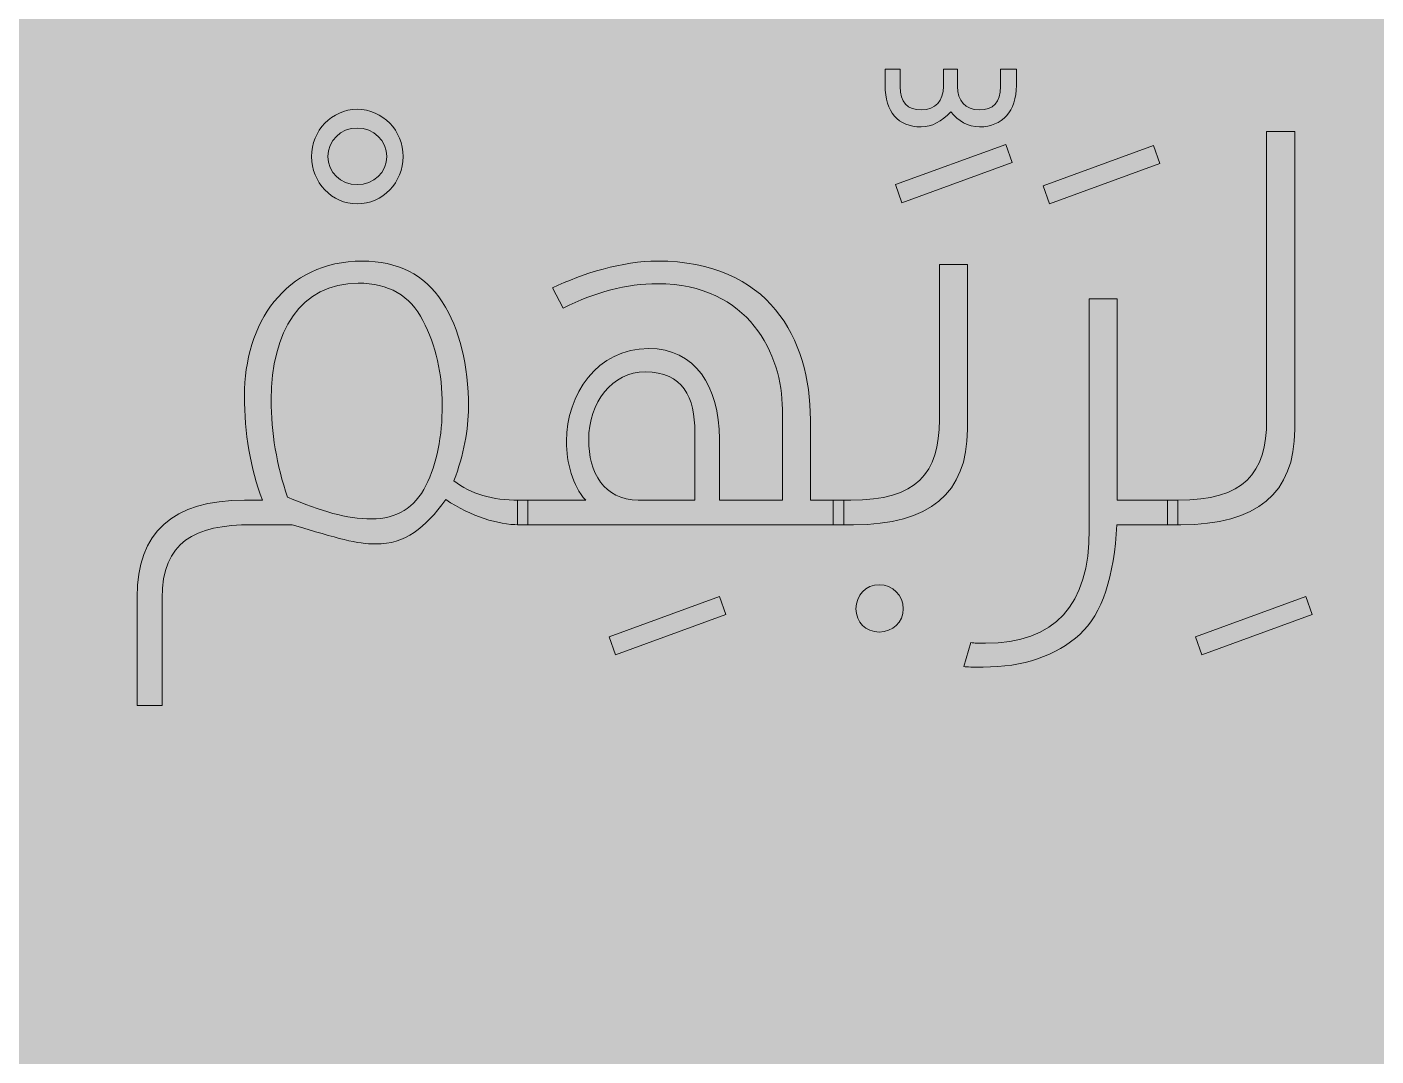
# Model space of a CAD drawing. Header units: inches. Extents: x -1481 to -429, y -1676 to -696.
# Drawn here: x -1398.57 to -1375.4, y -895.38 to -877.7 of the extents above; entities that cross this region are included whole.
import ezdxf

# ---------------------------------------------------------------- set-up
doc = ezdxf.new("R2010")
doc.units = ezdxf.units.IN
doc.header["$MEASUREMENT"] = 0
doc.layers.add('Layer 1', color=7, linetype='Continuous')

# ---------------------------------------------------------------- blocks, each defined once
blk = doc.blocks.new('block 413')
at = {"layer": 'Layer 1', "lineweight": 0}
for points in [[(-1381.754, -879.717), (-1381.644, -880.028), (-1383.539, -880.719), (-1383.649, -880.409), (-1381.754, -879.717)], [(-1379.219, -879.737), (-1379.109, -880.048), (-1381.003, -880.739), (-1381.113, -880.429), (-1379.219, -879.737)], [(-1386.675, -887.485), (-1386.565, -887.795), (-1388.459, -888.487), (-1388.57, -888.176), (-1386.675, -887.485)], [(-1376.603, -887.485), (-1376.493, -887.795), (-1378.387, -888.487), (-1378.497, -888.176), (-1376.603, -887.485)]]:
    blk.add_lwpolyline(points, dxfattribs=at)
for points, knots in [([(-1383.208, -879.416), (-1383.609, -879.416), (-1383.829, -879.156), (-1383.829, -878.705), (-1383.829, -878.705), (-1383.829, -878.424), (-1383.829, -878.424), (-1383.829, -878.424), (-1383.569, -878.424), (-1383.569, -878.424), (-1383.569, -878.424), (-1383.569, -878.725), (-1383.569, -878.725), (-1383.569, -878.995), (-1383.448, -879.126), (-1383.198, -879.126), (-1382.967, -879.126), (-1382.827, -878.965), (-1382.827, -878.725), (-1382.827, -878.725), (-1382.827, -878.424), (-1382.827, -878.424), (-1382.827, -878.424), (-1382.586, -878.424), (-1382.586, -878.424), (-1382.586, -878.424), (-1382.586, -878.725), (-1382.586, -878.725), (-1382.586, -878.965), (-1382.446, -879.126), (-1382.215, -879.126), (-1381.965, -879.126), (-1381.845, -878.995), (-1381.845, -878.725), (-1381.845, -878.725), (-1381.845, -878.424), (-1381.845, -878.424), (-1381.845, -878.424), (-1381.574, -878.424), (-1381.574, -878.424), (-1381.574, -878.424), (-1381.574, -878.705), (-1381.574, -878.705), (-1381.574, -879.146), (-1381.815, -879.416), (-1382.205, -879.416), (-1382.406, -879.416), (-1382.576, -879.316), (-1382.697, -879.156), (-1382.857, -879.326), (-1383.027, -879.416), (-1383.208, -879.416)], [0, 0, 0, 0, 1, 1, 1, 2, 2, 2, 3, 3, 3, 4, 4, 4, 5, 5, 5, 6, 6, 6, 7, 7, 7, 8, 8, 8, 9, 9, 9, 10, 10, 10, 11, 11, 11, 12, 12, 12, 13, 13, 13, 14, 14, 14, 15, 15, 15, 16, 16, 16, 17, 17, 17, 17]), ([(-1392.899, -879.115), (-1392.458, -879.115), (-1392.107, -879.476), (-1392.107, -879.927), (-1392.107, -880.368), (-1392.458, -880.739), (-1392.899, -880.739), (-1393.33, -880.739), (-1393.681, -880.368), (-1393.681, -879.927), (-1393.681, -879.476), (-1393.33, -879.115), (-1392.899, -879.115)], [0, 0, 0, 0, 1, 1, 1, 2, 2, 2, 3, 3, 3, 4, 4, 4, 4]), ([(-1392.899, -880.408), (-1392.609, -880.408), (-1392.388, -880.198), (-1392.388, -879.927), (-1392.388, -879.657), (-1392.609, -879.436), (-1392.899, -879.436), (-1393.18, -879.436), (-1393.4, -879.657), (-1393.4, -879.927), (-1393.4, -880.198), (-1393.18, -880.408), (-1392.899, -880.408)], [0, 0, 0, 0, 1, 1, 1, 2, 2, 2, 3, 3, 3, 4, 4, 4, 4]), ([(-1378.978, -885.831), (-1378.978, -885.831), (-1378.798, -885.831), (-1378.798, -885.831), (-1377.665, -885.831), (-1377.275, -885.37), (-1377.275, -884.448), (-1377.275, -884.448), (-1377.275, -879.496), (-1377.275, -879.496), (-1377.275, -879.496), (-1376.793, -879.496), (-1376.793, -879.496), (-1376.793, -879.496), (-1376.793, -884.618), (-1376.793, -884.618), (-1376.793, -885.711), (-1377.445, -886.252), (-1378.748, -886.252), (-1378.748, -886.252), (-1378.978, -886.252), (-1378.978, -886.252), (-1378.978, -886.252), (-1378.978, -885.831), (-1378.978, -885.831)], [0, 0, 0, 0, 1, 1, 1, 2, 2, 2, 3, 3, 3, 4, 4, 4, 5, 5, 5, 6, 6, 6, 7, 7, 7, 8, 8, 8, 8]), ([(-1394.703, -886.252), (-1395.696, -886.252), (-1396.247, -886.543), (-1396.247, -887.515), (-1396.247, -887.515), (-1396.247, -889.359), (-1396.247, -889.359), (-1396.247, -889.359), (-1396.678, -889.359), (-1396.678, -889.359), (-1396.678, -889.359), (-1396.678, -887.495), (-1396.678, -887.495), (-1396.678, -886.382), (-1396.067, -885.831), (-1394.834, -885.831), (-1394.834, -885.831), (-1394.523, -885.831), (-1394.523, -885.831), (-1394.733, -885.28), (-1394.834, -884.678), (-1394.834, -884.037), (-1394.834, -882.804), (-1394.142, -881.722), (-1392.809, -881.722), (-1392.198, -881.722), (-1391.747, -881.952), (-1391.436, -882.423), (-1391.135, -882.894), (-1390.985, -883.505), (-1390.985, -884.237), (-1390.985, -884.618), (-1391.065, -885.039), (-1391.235, -885.5), (-1390.945, -885.721), (-1390.574, -885.831), (-1390.123, -885.831), (-1390.123, -885.831), (-1389.963, -885.831), (-1389.963, -885.831), (-1389.963, -885.831), (-1389.963, -886.252), (-1389.963, -886.252), (-1389.963, -886.252), (-1390.123, -886.252), (-1390.123, -886.252), (-1390.474, -886.252), (-1390.935, -886.112), (-1391.376, -885.821), (-1391.737, -886.312), (-1392.067, -886.583), (-1392.579, -886.583), (-1392.899, -886.583), (-1393.22, -886.492), (-1394.012, -886.252), (-1394.012, -886.252), (-1394.703, -886.252), (-1394.703, -886.252)], [0, 0, 0, 0, 1, 1, 1, 2, 2, 2, 3, 3, 3, 4, 4, 4, 5, 5, 5, 6, 6, 6, 7, 7, 7, 8, 8, 8, 9, 9, 9, 10, 10, 10, 11, 11, 11, 12, 12, 12, 13, 13, 13, 14, 14, 14, 15, 15, 15, 16, 16, 16, 17, 17, 17, 18, 18, 18, 19, 19, 19, 19]), ([(-1388.971, -885.831), (-1389.201, -885.58), (-1389.301, -885.189), (-1389.301, -884.819), (-1389.301, -884.017), (-1388.78, -883.225), (-1387.888, -883.225), (-1387.096, -883.225), (-1386.675, -883.866), (-1386.675, -884.778), (-1386.675, -884.778), (-1386.675, -885.831), (-1386.675, -885.831), (-1386.675, -885.831), (-1385.593, -885.831), (-1385.593, -885.831), (-1385.593, -885.831), (-1385.593, -884.267), (-1385.593, -884.267), (-1385.593, -883.335), (-1386.164, -882.112), (-1387.738, -882.112), (-1388.269, -882.112), (-1388.81, -882.253), (-1389.361, -882.533), (-1389.361, -882.533), (-1389.542, -882.183), (-1389.542, -882.183), (-1389.021, -881.932), (-1388.339, -881.722), (-1387.738, -881.722), (-1385.833, -881.722), (-1385.112, -883.044), (-1385.112, -884.448), (-1385.112, -884.448), (-1385.112, -885.831), (-1385.112, -885.831), (-1385.112, -885.831), (-1384.54, -885.831), (-1384.54, -885.831), (-1384.54, -885.831), (-1384.54, -886.252), (-1384.54, -886.252), (-1384.54, -886.252), (-1390.143, -886.252), (-1390.143, -886.252), (-1390.143, -886.252), (-1390.143, -885.831), (-1390.143, -885.831), (-1390.143, -885.831), (-1388.971, -885.831), (-1388.971, -885.831)], [0, 0, 0, 0, 1, 1, 1, 2, 2, 2, 3, 3, 3, 4, 4, 4, 5, 5, 5, 6, 6, 6, 7, 7, 7, 8, 8, 8, 9, 9, 9, 10, 10, 10, 11, 11, 11, 12, 12, 12, 13, 13, 13, 14, 14, 14, 15, 15, 15, 16, 16, 16, 17, 17, 17, 17]), ([(-1384.721, -885.831), (-1384.721, -885.831), (-1384.42, -885.831), (-1384.42, -885.831), (-1383.288, -885.831), (-1382.897, -885.37), (-1382.897, -884.448), (-1382.897, -884.448), (-1382.897, -881.781), (-1382.897, -881.781), (-1382.897, -881.781), (-1382.416, -881.781), (-1382.416, -881.781), (-1382.416, -881.781), (-1382.416, -884.618), (-1382.416, -884.618), (-1382.416, -885.711), (-1383.067, -886.252), (-1384.37, -886.252), (-1384.37, -886.252), (-1384.721, -886.252), (-1384.721, -886.252), (-1384.721, -886.252), (-1384.721, -885.831), (-1384.721, -885.831)], [0, 0, 0, 0, 1, 1, 1, 2, 2, 2, 3, 3, 3, 4, 4, 4, 5, 5, 5, 6, 6, 6, 7, 7, 7, 8, 8, 8, 8]), ([(-1394.092, -885.781), (-1393.501, -886.021), (-1393.09, -886.152), (-1392.649, -886.152), (-1392.218, -886.152), (-1391.907, -885.961), (-1391.717, -885.58), (-1391.526, -885.199), (-1391.436, -884.738), (-1391.436, -884.197), (-1391.436, -883.656), (-1391.546, -883.175), (-1391.767, -882.744), (-1391.987, -882.313), (-1392.358, -882.102), (-1392.879, -882.102), (-1393.872, -882.102), (-1394.373, -882.934), (-1394.373, -884.107), (-1394.373, -884.668), (-1394.282, -885.229), (-1394.092, -885.781)], [0, 0, 0, 0, 1, 1, 1, 2, 2, 2, 3, 3, 3, 4, 4, 4, 5, 5, 5, 6, 6, 6, 7, 7, 7, 7]), ([(-1382.356, -888.277), (-1382.296, -888.287), (-1382.216, -888.287), (-1382.105, -888.287), (-1380.913, -888.287), (-1380.321, -887.635), (-1380.321, -886.332), (-1380.321, -886.332), (-1380.321, -882.373), (-1380.321, -882.373), (-1380.321, -882.373), (-1379.84, -882.373), (-1379.84, -882.373), (-1379.84, -882.373), (-1379.84, -885.831), (-1379.84, -885.831), (-1379.84, -885.831), (-1378.798, -885.831), (-1378.798, -885.831), (-1378.798, -885.831), (-1378.798, -886.252), (-1378.798, -886.252), (-1378.798, -886.252), (-1379.85, -886.252), (-1379.85, -886.252), (-1379.89, -887.144), (-1380.101, -887.775), (-1380.482, -888.136), (-1380.893, -888.507), (-1381.454, -888.698), (-1382.146, -888.698), (-1382.316, -888.698), (-1382.426, -888.698), (-1382.476, -888.688), (-1382.476, -888.688), (-1382.356, -888.277), (-1382.356, -888.277)], [0, 0, 0, 0, 1, 1, 1, 2, 2, 2, 3, 3, 3, 4, 4, 4, 5, 5, 5, 6, 6, 6, 7, 7, 7, 8, 8, 8, 9, 9, 9, 10, 10, 10, 11, 11, 11, 12, 12, 12, 12]), ([(-1388.069, -885.831), (-1388.069, -885.831), (-1387.096, -885.831), (-1387.096, -885.831), (-1387.096, -885.831), (-1387.096, -884.668), (-1387.096, -884.668), (-1387.096, -884.057), (-1387.297, -883.626), (-1387.948, -883.626), (-1388.52, -883.626), (-1388.92, -884.157), (-1388.92, -884.788), (-1388.92, -885.36), (-1388.66, -885.821), (-1388.069, -885.831)], [0, 0, 0, 0, 1, 1, 1, 2, 2, 2, 3, 3, 3, 4, 4, 4, 5, 5, 5, 5]), ([(-1383.929, -887.284), (-1383.699, -887.284), (-1383.518, -887.465), (-1383.518, -887.695), (-1383.518, -887.926), (-1383.699, -888.096), (-1383.929, -888.096), (-1384.16, -888.096), (-1384.33, -887.926), (-1384.33, -887.695), (-1384.33, -887.465), (-1384.16, -887.284), (-1383.929, -887.284)], [0, 0, 0, 0, 1, 1, 1, 2, 2, 2, 3, 3, 3, 4, 4, 4, 4])]:
    blk.add_open_spline(points, degree=3, knots=knots, dxfattribs=at)
blk = doc.blocks.new('block 412')
at = {"layer": 'Layer 1'}
blk.add_blockref('block 413', (0, 0), dxfattribs=at)

msp = doc.modelspace()

# ---------------------------------------------------------------- hatches: boundary and pattern name
at = {"layer": 'Layer 1', "true_color": 0x006738}
h = msp.add_hatch(color=116, dxfattribs=at)
h.dxf.hatch_style = 2
h.paths.add_polyline_path([(-1241.324, -985.727), (-1481.324, -985.727), (-1481.324, -695.727), (-1241.324, -695.727)])

# ---------------------------------------------------------------- block references
at = {"layer": 'Layer 1'}
msp.add_blockref('block 412', (0, 0), dxfattribs=at)

doc.saveas('drawing.dxf')
